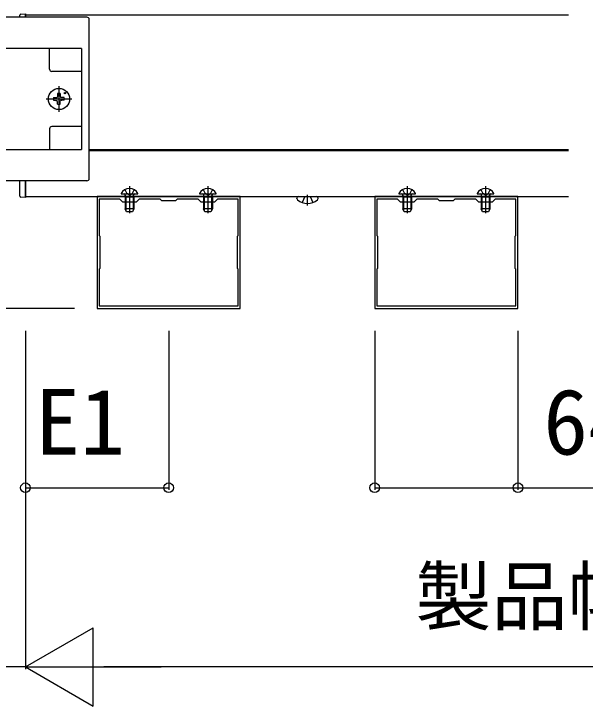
# Model space of a CAD drawing. Units: millimetres, scale not verified. Extents: x -1750 to 1750, y -2608 to 2592.
# Drawn here: x -1365.2 to -1110, y -1172 to -863 of the extents above; entities that cross this region are included whole.
import ezdxf
from ezdxf.enums import TextEntityAlignment as Align

# ---------------------------------------------------------------- set-up
doc = ezdxf.new("R2010")
doc.units = ezdxf.units.MM
doc.header["$LTSCALE"] = 14
for name, color, linetype in [('0-3_YKK_11', 7, 'Continuous'), ('0-4_YKK_12', 2, 'Continuous'), ('0-5_YKK_13', 4, 'Continuous'), ('0-6_YKK_D', 6, 'Continuous')]:
    doc.layers.add(name, color=color, linetype=linetype)
doc.styles.add('ＭＳ ゴシック', font='')
doc.styles.get('ＭＳ ゴシック').set_extended_font_data('MS Gothic')

msp = doc.modelspace()

# ---------------------------------------------------------------- linework, layer by layer
at = {"layer": '0-3_YKK_11'}
for points in [[(-1328, -994.5), (-1264, -994.5), (-1264, -944.5), (-1328, -944.5)], [(-1204, -994.5), (-1140, -994.5), (-1140, -944.5), (-1204, -944.5)], [(-1327, -993.3), (-1265, -993.3), (-1265, -977), (-1265.3, -976.7), (-1265.3, -962.3), (-1265, -962), (-1265, -945.7), (-1274.2, -945.7), (-1275.5, -947), (-1281.5, -947), (-1282.8, -945.7), (-1292.2, -945.7), (-1293, -946.5), (-1299, -946.5), (-1299.8, -945.7), (-1309.2, -945.7), (-1310.5, -947), (-1316.5, -947), (-1317.8, -945.7), (-1327, -945.7), (-1327, -962), (-1326.7, -962.3), (-1326.7, -976.7), (-1327, -977)], [(-1203, -993.3), (-1141, -993.3), (-1141, -977), (-1141.3, -976.7), (-1141.3, -962.3), (-1141, -962), (-1141, -945.7), (-1150.2, -945.7), (-1151.5, -947), (-1157.5, -947), (-1158.8, -945.7), (-1168.2, -945.7), (-1169, -946.5), (-1175, -946.5), (-1175.8, -945.7), (-1185.2, -945.7), (-1186.5, -947), (-1192.5, -947), (-1193.8, -945.7), (-1203, -945.7), (-1203, -962), (-1202.7, -962.3), (-1202.7, -976.7), (-1203, -977)]]:
    msp.add_lwpolyline(points, close=True, dxfattribs=at)
at = {"layer": '0-4_YKK_12'}
for p, q in [((-1360, -863.5), (-1117.5, -863.5)), ((-1360, -864.5), (-1360, -863.5)), ((-1331.5, -923.5), (-1117.5, -923.5)), ((-1331.5, -924), (-1117.5, -924)), ((-1360, -944.5), (-1360, -937.5)), ((-1360, -944.5), (-1117.5, -944.5))]:
    msp.add_line(p, q, dxfattribs=at)
at = {"layer": '0-5_YKK_13'}
for p, q in [((-1362.5, -864.5), (-1362.5, -863.62)), ((-1360, -863.5), (-1360, -864.5)), ((-1331.5, -936.5), (-1331.5, -865.5)), ((-1349.2, -887.7), (-1349.2, -878.5)), ((-1335, -878.5), (-1335, -923.5)), ((-1335, -888.7), (-1348.2, -888.7)), ((-1345, -895.26), (-1345, -906.73)), ((-1345.59, -898.62), (-1345.61, -899.66)), ((-1344.41, -898.62), (-1344.39, -899.66)), ((-1350.74, -901), (-1339.27, -901)), ((-1347.38, -900.41), (-1346.34, -900.39)), ((-1347.38, -901.59), (-1346.34, -901.61)), ((-1346.34, -900.39), (-1345.73, -900.27)), ((-1346.34, -901.61), (-1345.73, -901.73)), ((-1345.61, -899.66), (-1345.73, -900.27)), ((-1345.61, -902.34), (-1345.73, -901.73)), ((-1344.39, -899.66), (-1344.27, -900.27)), ((-1344.39, -902.34), (-1344.27, -901.73)), ((-1343.66, -900.39), (-1344.27, -900.27)), ((-1343.66, -901.61), (-1344.27, -901.73)), ((-1342.62, -900.41), (-1343.66, -900.39)), ((-1342.62, -901.59), (-1343.66, -901.61)), ((-1345.59, -903.38), (-1345.61, -902.34)), ((-1344.41, -903.37), (-1344.39, -902.34)), ((-1349.2, -914.3), (-1349.2, -923.5)), ((-1335, -913.3), (-1348.2, -913.3)), ((-1332.5, -937.5), (-1380, -937.5)), ((-1362.5, -944.38), (-1362.5, -937.5)), ((-1360, -937.5), (-1360, -944.5)), ((-1315.55, -941.43), (-1314.65, -943.25)), ((-1313.5, -939.9), (-1313.5, -951.89)), ((-1311.45, -941.43), (-1312.36, -943.25)), ((-1280.55, -941.43), (-1279.65, -943.25)), ((-1278.5, -939.9), (-1278.5, -951.89)), ((-1276.45, -941.43), (-1277.36, -943.25)), ((-1191.55, -941.43), (-1190.65, -943.25)), ((-1189.5, -939.9), (-1189.5, -951.89)), ((-1187.45, -941.43), (-1188.36, -943.25)), ((-1156.55, -941.43), (-1155.65, -943.25)), ((-1154.5, -939.9), (-1154.5, -951.89)), ((-1152.45, -941.43), (-1153.36, -943.25)), ((-1360, -945), (-1362.03, -944.88)), ((-1360, -944.5), (-1360, -945)), ((-1317.1, -943.4), (-1309.91, -943.4)), ((-1315.5, -944.8), (-1315.36, -943.99)), ((-1311.5, -944.8), (-1315.5, -944.8)), ((-1315.12, -944.8), (-1315.36, -943.78)), ((-1313.5, -943.86), (-1314.65, -943.25)), ((-1313.5, -943.86), (-1312.36, -943.25)), ((-1311.88, -944.8), (-1311.64, -943.78)), ((-1311.5, -944.8), (-1311.65, -943.99)), ((-1282.1, -943.4), (-1274.91, -943.4)), ((-1280.5, -944.8), (-1280.36, -943.99)), ((-1276.5, -944.8), (-1280.5, -944.8)), ((-1280.12, -944.8), (-1280.36, -943.78)), ((-1278.5, -943.86), (-1279.65, -943.25)), ((-1278.5, -943.86), (-1277.36, -943.25)), ((-1276.88, -944.8), (-1276.64, -943.78)), ((-1276.5, -944.8), (-1276.65, -943.99)), ((-1238.74, -945.36), (-1238.74, -945.2)), ((-1238.04, -944.5), (-1229.97, -944.5)), ((-1234, -948.6), (-1234, -943.79)), ((-1229.27, -945.36), (-1229.27, -945.2)), ((-1193.1, -943.4), (-1185.91, -943.4)), ((-1191.5, -944.8), (-1191.36, -943.99)), ((-1187.5, -944.8), (-1191.5, -944.8)), ((-1191.12, -944.8), (-1191.36, -943.78)), ((-1189.5, -943.86), (-1190.65, -943.25)), ((-1189.5, -943.86), (-1188.36, -943.25)), ((-1187.88, -944.8), (-1187.64, -943.78)), ((-1187.5, -944.8), (-1187.65, -943.99)), ((-1158.1, -943.4), (-1150.91, -943.4)), ((-1156.5, -944.8), (-1156.36, -943.99)), ((-1152.5, -944.8), (-1156.5, -944.8)), ((-1156.12, -944.8), (-1156.36, -943.78)), ((-1154.5, -943.86), (-1155.65, -943.25)), ((-1154.5, -943.86), (-1153.36, -943.25)), ((-1152.88, -944.8), (-1152.64, -943.78)), ((-1152.5, -944.8), (-1152.65, -943.99)), ((-1314.8, -951.4), (-1315.5, -950)), ((-1311.5, -950), (-1315.5, -950)), ((-1312.2, -951.4), (-1314.8, -951.4)), ((-1311.5, -950), (-1312.2, -951.4)), ((-1279.8, -951.4), (-1280.5, -950)), ((-1276.5, -950), (-1280.5, -950)), ((-1277.2, -951.4), (-1279.8, -951.4)), ((-1276.5, -950), (-1277.2, -951.4)), ((-1190.8, -951.4), (-1191.5, -950)), ((-1187.5, -950), (-1191.5, -950)), ((-1188.2, -951.4), (-1190.8, -951.4)), ((-1187.5, -950), (-1188.2, -951.4)), ((-1155.8, -951.4), (-1156.5, -950)), ((-1152.5, -950), (-1156.5, -950)), ((-1153.2, -951.4), (-1155.8, -951.4)), ((-1152.5, -950), (-1153.2, -951.4))]:
    msp.add_line(p, q, dxfattribs=at)
for points in [[(-1332.5, -864.5), (-1380, -864.5), (-1380, -865.24)], [(-1362.03, -863.12), (-1360, -863), (-1360, -863.5)], [(-1335, -878.5), (-1380, -878.5), (-1380, -923.5), (-1335, -923.5)], [(-1315.5, -944.8), (-1315.5, -947.4), (-1315.5, -950)], [(-1315.12, -944.8), (-1315.12, -947.4), (-1315.12, -950.76)], [(-1311.88, -944.8), (-1311.88, -947.4), (-1311.88, -950.76)], [(-1311.5, -944.8), (-1311.5, -947.4), (-1311.5, -950)], [(-1280.5, -944.8), (-1280.5, -947.4), (-1280.5, -950)], [(-1280.12, -944.8), (-1280.12, -947.4), (-1280.12, -950.76)], [(-1276.88, -944.8), (-1276.88, -947.4), (-1276.88, -950.76)], [(-1276.5, -944.8), (-1276.5, -947.4), (-1276.5, -950)], [(-1235.13, -944.5), (-1235.13, -944.5), (-1236.45, -947.16)], [(-1232.88, -944.5), (-1232.88, -944.5), (-1231.55, -947.16)], [(-1191.5, -944.8), (-1191.5, -947.4), (-1191.5, -950)], [(-1191.12, -944.8), (-1191.12, -947.4), (-1191.12, -950.76)], [(-1187.88, -944.8), (-1187.88, -947.4), (-1187.88, -950.76)], [(-1187.5, -944.8), (-1187.5, -947.4), (-1187.5, -950)], [(-1156.5, -944.8), (-1156.5, -947.4), (-1156.5, -950)], [(-1156.12, -944.8), (-1156.12, -947.4), (-1156.12, -950.76)], [(-1152.88, -944.8), (-1152.88, -947.4), (-1152.88, -950.76)], [(-1152.5, -944.8), (-1152.5, -947.4), (-1152.5, -950)]]:
    msp.add_lwpolyline(points, dxfattribs=at)
for centre, radius in [((-1345, -901), 4.74), ((-1342.36, -898.36), 0.3)]:
    msp.add_circle(centre, radius, dxfattribs=at)
for centre, radius, start, end in [((-1362, -863.62), 0.5, 93.5, 180), ((-1348.2, -887.7), 1, 180, 270), ((-1345, -901), 2.45, 75.9892, 104.0108), ((-1345, -901), 2.45, 165.9892, 194.0108), ((-1345, -901), 2.45, 345.9892, 14.0108), ((-1345, -901), 2.45, 255.9892, 284.0108), ((-1348.2, -914.3), 1, 90, 180), ((-1313.5, -945.1), 4.2, 27.281, 152.719), ((-1278.5, -945.1), 4.2, 27.281, 152.719), ((-1189.5, -945.1), 4.2, 27.281, 152.719), ((-1154.5, -945.1), 4.2, 27.281, 152.719), ((-1362, -944.38), 0.5, 180, 266.5), ((-1317.1, -943.24), 0.154, 152.719, 270), ((-1315.85, -943.9), 0.5, 349.909, 90), ((-1311.15, -943.9), 0.5, 90, 190.091), ((-1309.91, -943.24), 0.154, 270, 27.281), ((-1282.1, -943.24), 0.154, 152.719, 270), ((-1280.85, -943.9), 0.5, 349.909, 90), ((-1276.15, -943.9), 0.5, 90, 190.091), ((-1274.91, -943.24), 0.154, 270, 27.281), ((-1238.04, -945.2), 0.7, 92.9579, 180), ((-1237.87, -945.36), 0.862, 180, 230.8765), ((-1238.04, -945.2), 0.7, 90, 92.9579), ((-1229.97, -945.2), 0.7, 87.0421, 90), ((-1229.97, -945.2), 0.7, 0, 87.0421), ((-1230.13, -945.36), 0.862, 309.1236, 0), ((-1193.1, -943.24), 0.154, 152.719, 270), ((-1191.85, -943.9), 0.5, 349.909, 90), ((-1187.15, -943.9), 0.5, 90, 190.091), ((-1185.91, -943.24), 0.154, 270, 27.281), ((-1158.1, -943.24), 0.154, 152.719, 270), ((-1156.85, -943.9), 0.5, 349.909, 90), ((-1152.15, -943.9), 0.5, 90, 190.091), ((-1150.91, -943.24), 0.154, 270, 27.281), ((-1234, -940.6), 7, 230.8765, 270), ((-1234, -940.6), 7, 270, 309.1236)]:
    msp.add_arc(centre, radius, start, end, dxfattribs=at)
for centre, major_axis, start_param, end_param in [((-1332.5, -865.5), (-0.71, -0.71), 2.358058, 3.925127), ((-1332.5, -936.5), (0.71, -0.71), 5.499651, 7.06672)]:
    msp.add_ellipse(centre, major_axis=major_axis, ratio=0.99628, start_param=start_param, end_param=end_param, dxfattribs=at)
at = {"layer": '0-6_YKK_D'}
for p, q in [((-1338, -994.5), (-1613.5, -994.5)), ((-1360, -1004.5), (-1360, -1155.5)), ((-1360, -1004.5), (-1360, -1155.5)), ((-1360, -1004.5), (-1360, -1075.5)), ((-1296, -1004.5), (-1296, -1075.5)), ((-1204, -1004.5), (-1204, -1075.5)), ((-1140, -1004.5), (-1140, -1075.5)), ((-1360, -1074.5), (-1296, -1074.5)), ((-1360, -1154.5), (-1329.69, -1137)), ((-1329.69, -1172), (-1329.69, -1137)), ((-1360, -1154.5), (-1329.69, -1172)), ((-1360, -1154.5), (-1299.38, -1154.5)), ((-307, -1154.5), (-1325, -1154.5))]:
    msp.add_line(p, q, dxfattribs=at)
for points in [[(-1204, -1074.5), (-1140, -1074.5), (-1066.32, -1074.5)], [(-1360, -1154.5), (-1380, -1154.5), (-1462.18, -1154.5)]]:
    msp.add_lwpolyline(points, dxfattribs=at)
for centre in [(-1360, -1074.5), (-1296, -1074.5), (-1204, -1074.5), (-1140, -1074.5)]:
    msp.add_circle(centre, 2.12, dxfattribs=at)

# ---------------------------------------------------------------- texts
at = {"layer": '0-6_YKK_D', "style": 'ＭＳ ゴシック'}
for s, height, p in [('E1', 29.33, (-1355.5, -1068.5)), ('64', 29.33, (-1128.68, -1068.5)), ('製品幅：W＝124×（N－1）＋E1＋32', 24.93, (-1185.85, -1142.9))]:
    msp.add_text(s, height=height, dxfattribs=at).set_placement(p, align=Align.BOTTOM_LEFT)

doc.saveas('drawing.dxf')
